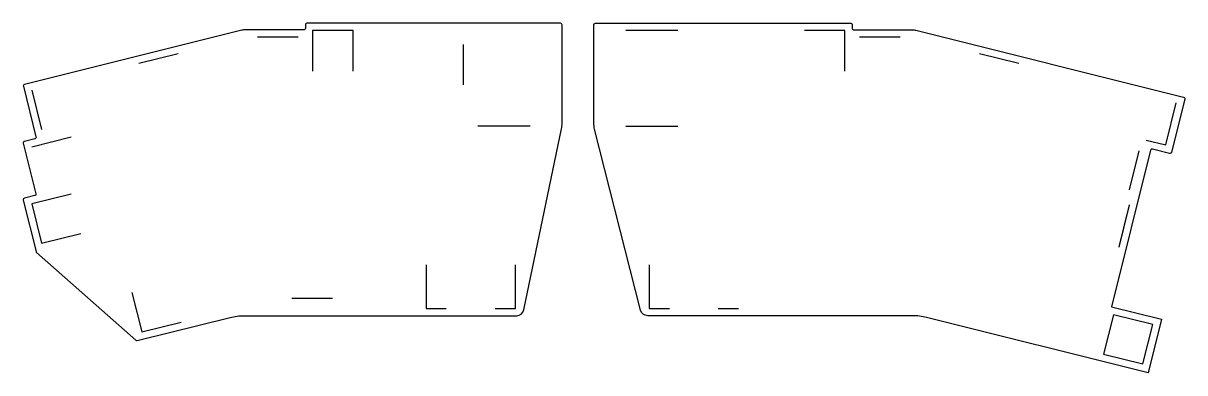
# Model space of a CAD drawing. Header units: millimetres. Extents: x 5 to 406, y -121 to 0.
import ezdxf

# ---------------------------------------------------------------- set-up
doc = ezdxf.new("R2010")
doc.units = ezdxf.units.MM
doc.layers.get('0').update_dxf_attribs({"linetype": 'CONTINUOUS'})

msp = doc.modelspace()

# ---------------------------------------------------------------- linework, layer by layer
for p, q in [((119, -2.53), (105, -2.53)), ((105, -2.53), (105, -16.53)), ((119, -16.53), (119, -2.53)), ((231.2, -2.53), (213.2, -2.53)), ((289, -2.53), (275, -2.53)), ((289, -16.53), (289, -2.53)), ((99.95, -4.81), (85.95, -4.81)), ((157.1, -21.29), (157.1, -7.29)), ((308.05, -4.81), (294.05, -4.81)), ((58.49, -10.52), (44.91, -13.91)), ((349.09, -13.91), (335.51, -10.52)), ((7.94, -23.13), (11.33, -36.71)), ((399.86, -42.03), (403.49, -27.47)), ((180.15, -35.53), (162.15, -35.53)), ((213.2, -35.53), (231.2, -35.53)), ((21.51, -39.37), (7.93, -42.76)), ((387.31, -57.59), (390.69, -44.01)), ((393.07, -40.33), (399.86, -42.03)), ((21.5, -59.01), (7.92, -62.4)), ((7.92, -62.4), (11.3, -75.98)), ((383.71, -77.27), (387.34, -62.71)), ((383.71, -77.36), (387.34, -62.81)), ((11.3, -75.98), (24.89, -72.6)), ((144.19, -83.49), (144.19, -98.49)), ((175.06, -98.49), (175.06, -83.49)), ((221.32, -83.49), (221.32, -98.49)), ((42.55, -93.03), (45.94, -106.61)), ((97.86, -95.01), (111.86, -95.01)), ((144.19, -98.49), (151.19, -98.49)), ((168.06, -98.49), (175.06, -98.49)), ((221.32, -98.49), (228.32, -98.49)), ((245.19, -98.49), (252.19, -98.49)), ((45.94, -106.61), (59.52, -103.23))]:
    msp.add_line(p, q)
for points in [[(276.63, 0), (291.02, 0, -0.414214), (291.52, -0.51), (291.52, -1.78, 0.414214), (292.03, -2.29), (312.3, -2.29, -0.061163), (313.51, -2.43), (406.06, -25.51, -0.414214), (406.43, -26.12), (401.82, -44.6, -0.414214), (401.21, -44.96), (395.26, -43.48, 0.414214), (394.65, -43.85), (381.16, -97.93), (398.41, -102.23), (393.8, -120.72), (317.16, -101.61, 0.061163), (312.32, -101.01), (220.8, -101.01, -0.343062), (218.35, -99.11), (202.47, -36.62, -0.062299), (202.19, -34.4), (202.19, -0.51, -0.414214), (202.69, 0)], [(190.69, 0), (102.98, 0, 0.414214), (102.48, -0.51), (102.48, -1.78, -0.414214), (101.97, -2.29), (81.7, -2.29, 0.061163), (80.49, -2.43), (5.37, -21.16, 0.414214), (5, -21.78), (9.37, -39.28, -0.414214), (9, -39.89), (5.36, -40.8, 0.414214), (4.99, -41.41), (9.35, -58.92, -0.414214), (8.99, -59.53), (5.35, -60.44, 0.414214), (4.98, -61.05), (9.43, -78.89, 0.15172), (9.58, -79.15), (43.9, -109.5, 0.246973), (44.35, -109.61), (76.45, -101.61, -0.061163), (81.29, -101.01), (175.53, -101.01, 0.355385), (178.01, -99), (191.01, -36.43, 0.051279), (191.2, -34.6), (191.2, -0.51, 0.414214)]]:
    msp.add_lwpolyline(points, format="xyb", close=True)
msp.add_lwpolyline([(395.35, -104.07), (381.77, -100.68), (378.38, -114.27), (391.96, -117.65)], close=True)

doc.saveas('drawing.dxf')
